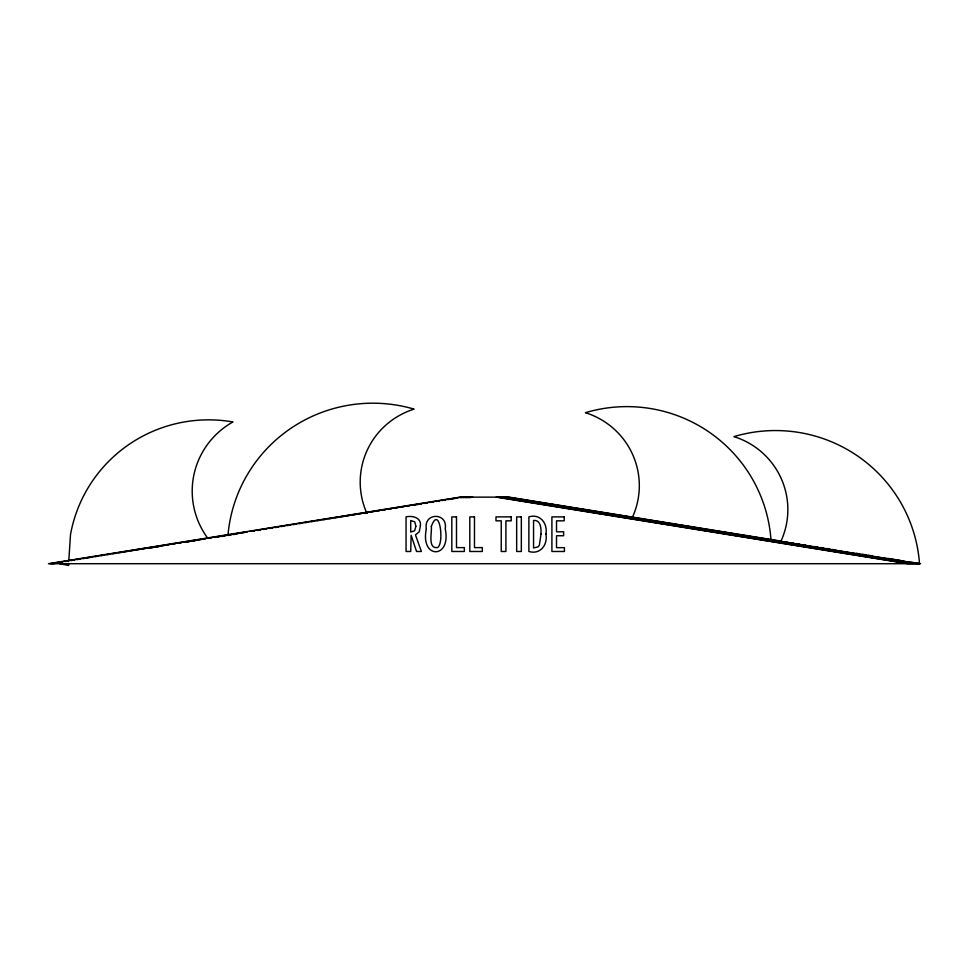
<?xml version="1.0" encoding="UTF-8"?>
<svg xmlns="http://www.w3.org/2000/svg" width="969" height="969" viewBox="0 0 969 969"><rect width="100%" height="100%" fill="white"/><g stroke="black" fill="none" stroke-linecap="round" stroke-linejoin="round"><path stroke-width="1.45" d="M68.666 563.461L68.642 565.508L59.666 563.704M68.775 560.966L70.495 534.646A140.275 139.294 0 0 1 232.911 421.963A79.979 79.422 0 0 0 207.548 537.928M50.049 563.704L246.853 531.86M249.832 531.375L461.547 497.133M51.648 563.704L56.129 562.977M59.109 562.492L62.089 562.008M65.068 561.523L68.048 561.039M71.04 560.567L74.019 560.082M76.999 559.597L79.979 559.113M82.959 558.628L91.91 557.187M94.889 556.703L97.869 556.218M100.849 555.734L103.84 555.261M106.82 554.777L109.8 554.292M112.779 553.808L115.759 553.323M118.739 552.839L127.69 551.397M130.67 550.913L133.649 550.428M136.641 549.956L139.621 549.471M142.6 548.987L145.58 548.502M148.56 548.018L169.442 544.639M172.421 544.166L175.401 543.682M178.381 543.197L181.36 542.713M184.34 542.228L205.222 538.861M208.202 538.376L211.181 537.892M214.161 537.407L246.962 532.102M251.431 531.375L254.423 530.903M257.403 530.418L260.382 529.934M263.362 529.449L266.342 528.965M269.334 528.48L272.313 528.008M275.293 527.524L278.273 527.039M281.252 526.555L284.232 526.07M287.224 525.586L290.203 525.113M293.183 524.629L296.163 524.144M299.142 523.66L302.122 523.175M305.114 522.703L308.094 522.218M311.073 521.734L314.053 521.249M317.033 520.765L320.024 520.28M323.004 519.808L325.984 519.323M328.963 518.839L331.943 518.354M334.923 517.87L337.915 517.385M340.894 516.913L343.874 516.429M346.854 515.944L349.833 515.46M352.825 514.975L355.805 514.503M358.784 514.018L361.764 513.534M364.744 513.049L367.723 512.565M370.715 512.08L373.695 511.608M376.675 511.123L379.654 510.639M382.634 510.154L385.614 509.67M388.605 509.185L391.585 508.713M394.565 508.228L397.544 507.744M400.524 507.259L403.516 506.775M406.495 506.302L409.475 505.818M412.455 505.333L421.406 503.88M424.386 503.408L427.365 502.923M430.345 502.439L433.325 501.954M436.316 501.47L439.296 500.997M442.276 500.513L445.255 500.028M448.235 499.544L457.186 498.102M460.166 497.618L463.146 497.133M53.259 563.704L56.238 563.219M150.159 548.018L153.15 547.533M156.13 547.061L159.11 546.577M185.951 542.228L188.931 541.756M191.91 541.271L194.89 540.787M215.76 537.407L218.752 536.923M221.731 536.451L224.711 535.966M227.691 535.482L230.67 534.997M233.65 534.513L236.642 534.028M461.765 497.618L464.745 497.133M463.364 497.618L466.355 497.133M464.975 497.618L467.954 497.133M466.573 497.618L469.553 497.133M468.172 497.618L471.152 497.133M469.771 497.618L472.751 497.133M708.218 530.104L711.21 530.576M714.201 531.036L717.181 531.509M739.601 535.009L754.548 537.347M757.54 537.819L760.52 538.279M763.511 538.752L766.503 539.224M840.317 551.47L843.296 551.942M846.288 552.403L849.28 552.875M864.227 555.213L867.219 555.685M870.198 556.145L873.19 556.618M876.182 557.078L879.174 557.55M882.153 558.023L886.635 558.725M889.627 559.186L892.619 559.658M895.61 560.118L919.52 563.861A144.381 143.388 0 0 0 733.945 436.619A77.035 76.503 0 0 1 780.542 542.119M781.898 541.271L509.052 497.133L459.948 497.133L48.45 563.704L920.55 563.704L911.599 562.25M784.878 541.756L787.858 542.228M790.837 542.713L793.817 543.197M796.809 543.682L799.788 544.166M802.768 544.639L805.748 545.123M814.699 546.577L817.679 547.061M820.658 547.533L823.638 548.018M826.618 548.502L829.609 548.987M832.589 549.471L835.569 549.956M856.439 553.323L859.418 553.808M862.41 554.292L865.39 554.777M868.369 555.261L871.349 555.734M887.749 558.386L895.199 559.597M898.19 560.082L901.17 560.567M507.453 497.133L918.951 563.704M505.854 497.133L917.352 563.704M504.255 497.133L915.741 563.704M502.645 497.133L914.142 563.704M501.046 497.133L912.544 563.704M499.447 497.133L910.945 563.704M497.848 497.133L909.334 563.704M496.249 497.133L907.735 563.704M770.985 539.927A144.381 143.388 0 0 0 585.409 412.685A77.035 76.503 0 0 1 632.006 518.185M366.948 513.4A77.035 76.503 0 0 1 414.102 409.124A145.411 144.405 0 0 0 227.981 535.13M426.336 528.953C419.904 559.501 451.724 559.186 445.219 528.808C448.114 512.153 423.32 512.298 426.336 528.953M545.91 534.028C547.957 544.639 540.387 554.958 528.88 551.482L528.88 516.889C540.121 513.316 547.897 523.611 545.91 534.028M541.017 533.967L539.333 545.341L538.001 546.891L533.556 547.982L533.556 520.45C540.932 519.578 541.223 528.941 541.017 533.967M431.338 526.385C432.126 532.587 427.39 548.999 437.6 547.558C444.517 543.234 439.563 504.159 431.338 526.385M420.413 525.743L419.25 531.799L415.447 534.864L421.394 551.482L416.549 551.482L411.135 535.239L410.723 551.482L406.059 551.482L406.059 516.889C412.334 515.326 421.515 517.628 420.413 525.743M415.858 526.288L414.647 530.782L410.723 532.066L410.723 520.498L414.756 521.831L415.858 526.288M456.496 516.889L451.833 516.889L451.833 551.482L464.345 551.482L464.345 547.606L456.496 547.606L456.496 516.889M474.471 516.889L469.808 516.889L469.808 551.482L482.32 551.482L482.32 547.606L474.471 547.606L474.471 516.889M511.208 516.889L495.983 516.889L495.983 520.825L501.239 520.825L501.239 551.482L505.915 551.482L505.915 520.825L511.208 520.825L511.208 516.889M521.334 516.889L516.671 516.889L516.671 551.482L521.334 551.482L521.334 516.889M564.2 516.889L551.906 516.889L551.906 551.482L564.418 551.482L564.418 547.655L556.521 547.655L556.521 535.736L563.631 535.736L563.631 531.799L556.521 531.799L556.521 520.825L564.2 520.825L564.2 516.889"/></g></svg>
